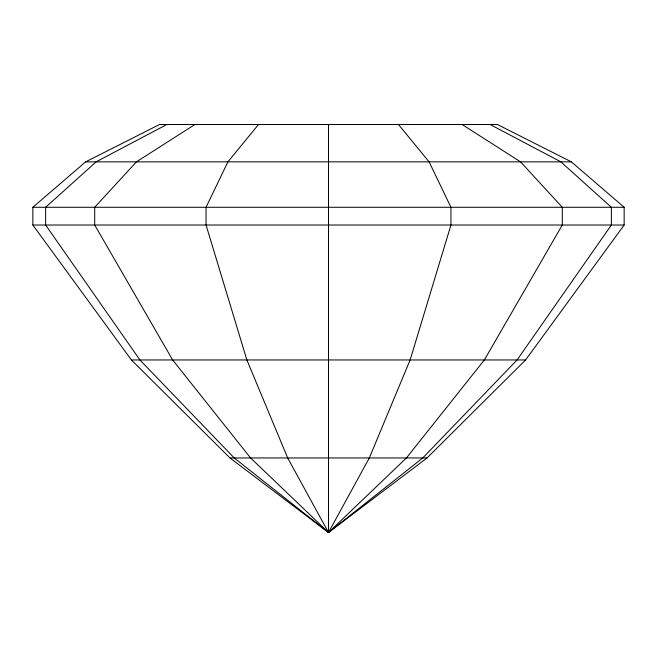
<?xml version="1.0" encoding="UTF-8"?>
<svg xmlns="http://www.w3.org/2000/svg" width="657" height="657" viewBox="0 0 657 657"><rect width="100%" height="100%" fill="white"/><g stroke="black" fill="none" stroke-linecap="round" stroke-linejoin="round"><path stroke-width="0.99" d="M32.85 225.023L32.85 207.284L85.624 161.86L159.561 124.502L497.439 124.502L571.376 161.86L624.15 207.284L624.15 225.023L525.6 359.954L427.05 457.945L328.5 532.499L229.95 457.945L131.4 359.954L32.85 225.023L624.15 225.023M166.862 124.502L96.119 161.86L45.629 207.284L45.629 225.023L139.916 359.954L234.212 457.945L328.5 532.499L369.316 457.945L410.132 359.954L450.948 225.023L450.948 207.284L429.095 161.86L398.471 124.502M258.53 124.502L227.905 161.86L206.052 207.284L206.052 225.023L246.868 359.954L287.684 457.945L328.5 532.499L422.788 457.945L517.084 359.954L611.371 225.023L611.371 207.284L560.881 161.86L490.138 124.502M194.907 124.502L136.434 161.86L94.707 207.284L94.707 225.023L172.635 359.954L250.572 457.945L328.5 532.499L406.428 457.945L484.365 359.954L562.293 225.023L562.293 207.284L520.566 161.86L462.093 124.502M85.624 161.86L571.376 161.86M32.85 207.284L624.15 207.284M131.4 359.954L525.6 359.954M229.95 457.945L427.05 457.945M328.5 124.502L328.5 532.499"/></g></svg>
